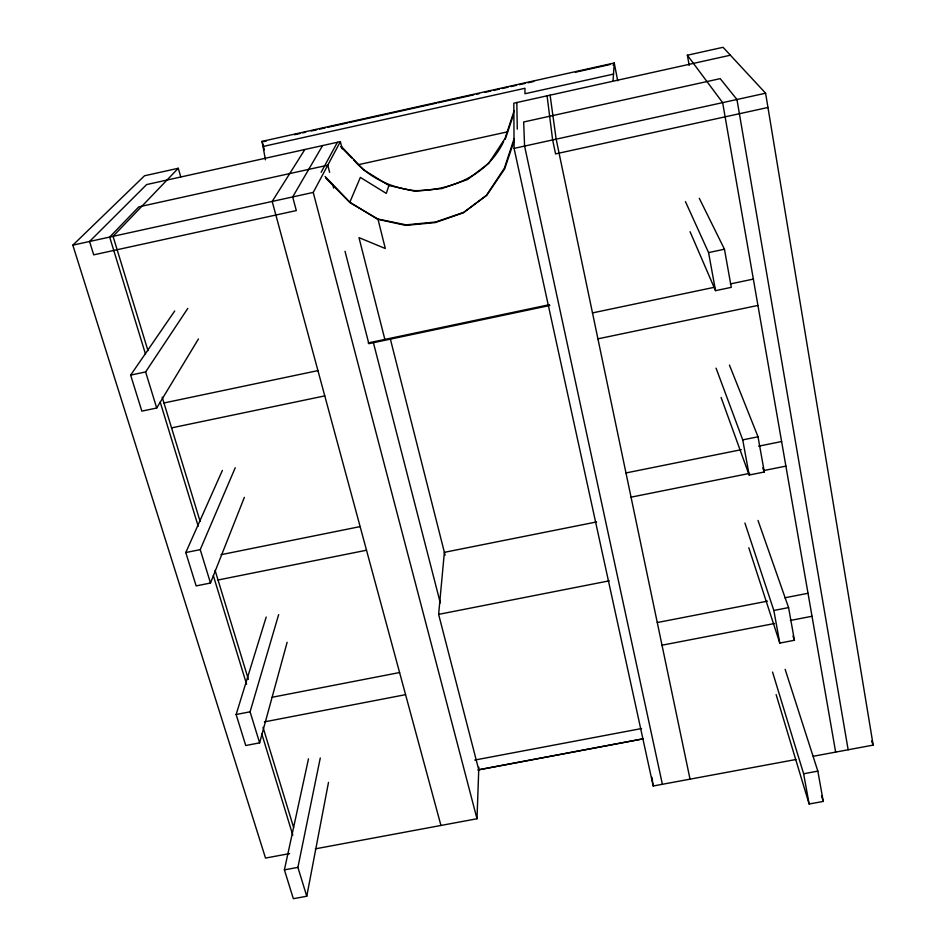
<?xml version="1.0" encoding="UTF-8"?>
<svg xmlns="http://www.w3.org/2000/svg" width="946" height="946" viewBox="0 0 946 946"><rect width="100%" height="100%" fill="white"/><g stroke="black" fill="none" stroke-linecap="round" stroke-linejoin="round"><path stroke-width="1.42" d="M315.314 848.846L477.009 818.751L478.83 767.206M613.079 80.457L614.25 63.004L262.054 141.368L265.448 159.815M643.375 738.755L478.735 769.76L438.625 614.368L444.372 552.334L596.559 521.944M308.491 758.822L284.391 869.871L293.355 898.7L306.764 896.24L328.499 782.389M306.764 896.24L297.895 867.376L320.28 757.959M266.193 617.064L236.122 714.514L245.747 745.519L259.63 742.858L287.146 642.275M259.63 742.858L250.087 711.806L278.656 614.604M514.127 110.8L505.081 138.388L488.68 163.386L467.596 179.492L441.758 188.585L414.62 191.175L388.936 185.511L363.571 169.842L341.423 146.535M514.056 138.861L504.419 168.104L486.504 195.254L463.469 212.732L435.266 222.582L405.621 225.385L377.56 219.236L349.819 202.243L325.069 176.453M505.259 139.168L513.028 116.098M388.936 185.511L386.275 193.386L360.355 177.41L349.819 202.243M513.891 141.557L504.62 168.979L486.611 195.467L463.611 212.412L435.633 222.003L406.141 224.864L377.951 219.058L350.091 202.716L325.578 177.919M222.381 470.399L185.783 552.547L196.153 585.905L210.497 583.02L244.364 497.36M210.497 583.02L200.233 549.626L235.235 467.762M477.009 818.787L313.232 192.428L340.359 141.628L146.63 184.565L89.563 241.478L93.713 254.841L296.311 210.568L292.681 196.934L322.586 145.566M321.12 172.314L337.403 142.29M174.714 310.986L130.643 375.113L141.841 411.132L156.705 408.01L198.447 338.952M304.849 149.503L272.188 201.427L440.942 825.456M130.643 375.113L145.625 371.932L187.805 308.396M503.615 141.604C487.604 175.412 450.899 190.761 415.093 190.678C391.786 188.254 369.271 177.836 353.792 160.016M613.067 65.227L614.356 63.548M180.721 176.784L178.274 168.27L113.047 236.334L147.954 350.611M289.618 853.588L265.519 858.069L72.83 245.156L144.502 175.779L178.274 168.27M263.603 141.581L266.394 140.954M294.36 134.734L299.953 133.492M302.744 132.878L305.546 132.251M311.163 130.997L316.78 129.756M319.582 129.129L325.199 127.876M328.014 127.249L347.667 122.885M349.074 122.566L436.709 103.067M438.14 102.759L473.71 94.837M476.559 94.21L479.397 93.571M485.109 92.306L490.832 91.029M493.694 90.39L499.405 89.125M502.267 88.486L507.978 87.221M510.84 86.583L516.563 85.306M519.413 84.667L525.136 83.402M528.01 82.763L533.745 81.486M575.416 72.215L610.028 64.517M263 146.488L524.983 88.274L524.947 93.749L613.505 74.095M689.196 65.392L687.364 55.223L723.051 47.3L765.61 93.216L873.17 745.105L813.323 756.268M730.371 55.211L513.82 103.197L514.08 148.38L653.189 785.996L795.905 759.508M358.368 164.687L507.564 131.825M72.83 245.156L313.232 192.428M514.08 148.38L765.61 93.216M767.963 107.477L555.574 153.891L552.641 139.925L547.072 95.83M685.448 201.616L708.578 252.594L724.459 249.224L731.282 287.348L715.519 290.659L690.06 231.687M368.207 342.937L549.413 304.683M549.839 305.475L368.857 343.67L345.018 251.281M163.954 402.972L317.939 370.607M592.503 312.901L714.573 287.241M730.371 283.918L753.359 279.094M171.557 427.888L324.774 395.889M597.919 338.845L757.935 305.428M185.783 552.547L200.233 549.626M716.063 368.148L742.74 439.878L758.018 436.78L764.321 471.995L749.149 475.034L721.089 397.462M221.057 554.675L360.119 526.603M625.98 472.953L741.274 449.681M758.562 446.193L781.621 441.534M218.029 580.004L366.516 550.229M631.041 497.17L749.717 473.367M764.191 470.469L785.901 466.118M438.625 614.368L609.248 580.832M272.235 697.249L399.59 672.535M657.269 622.539L767.431 601.159M784.825 597.789L808.026 593.284M236.122 714.514L250.087 711.806M744.916 523.032L773.84 610.466L788.586 607.604L794.427 640.265L779.788 643.079L748.818 547.781M264.419 721.881L405.574 694.66M662.011 645.207L774.526 623.509M790.383 620.446L812.023 616.272M474.715 760.064L641.565 728.55M477.801 769.997L643.245 738.838M284.391 869.871L297.895 867.376M772.563 672.086L803.627 773.757L817.841 771.12L823.268 801.428L809.137 804.017L776.134 694.601M340.749 146.713L351.782 157.97M687.364 55.223L722.649 102.641L835.649 752.082M699.295 198.317L724.459 249.224M729.449 365.073L758.018 436.78M871.573 741.014L873.17 745.105M762.748 467.915L764.321 471.995M758.006 520.442L788.586 607.604M792.985 636.079L794.427 640.265M785.145 669.354L817.841 771.12M821.495 795.834L823.268 801.428M145.518 354.159L109.677 237.079L138.837 206.855L327.789 165.183L329.622 172.338M160.205 402.109L198.211 526.236M213.335 575.606L246.587 684.218M261.699 733.588L292.799 835.141M145.625 371.932L156.705 408.01M162.18 397.166L200.103 521.329M215.097 570.414L248.372 679.346M263.023 727.32L293.627 827.49M262.054 141.368L264.348 149.87M332.933 185.203L333.666 188.065M373.374 342.558L440.292 602.898M384.868 339.425L358.972 237.623L385.306 248.514L377.951 219.058M340.359 141.628L342.168 148.782M390.343 338.999L445.105 555.184M662.389 784.329L524.581 146.086L523.67 121.987L720.19 78.648L736.958 99.507L848.16 749.788M690.036 779.149L556.153 139.157L550.099 95.156M614.25 63.004L617.703 80.777M708.578 252.594L715.519 290.659M742.74 439.878L749.149 475.034M773.84 610.466L779.788 643.079M803.627 773.757L809.137 804.017M651.924 777.281L653.189 785.996M516.835 102.523L517.273 129.105"/></g></svg>
